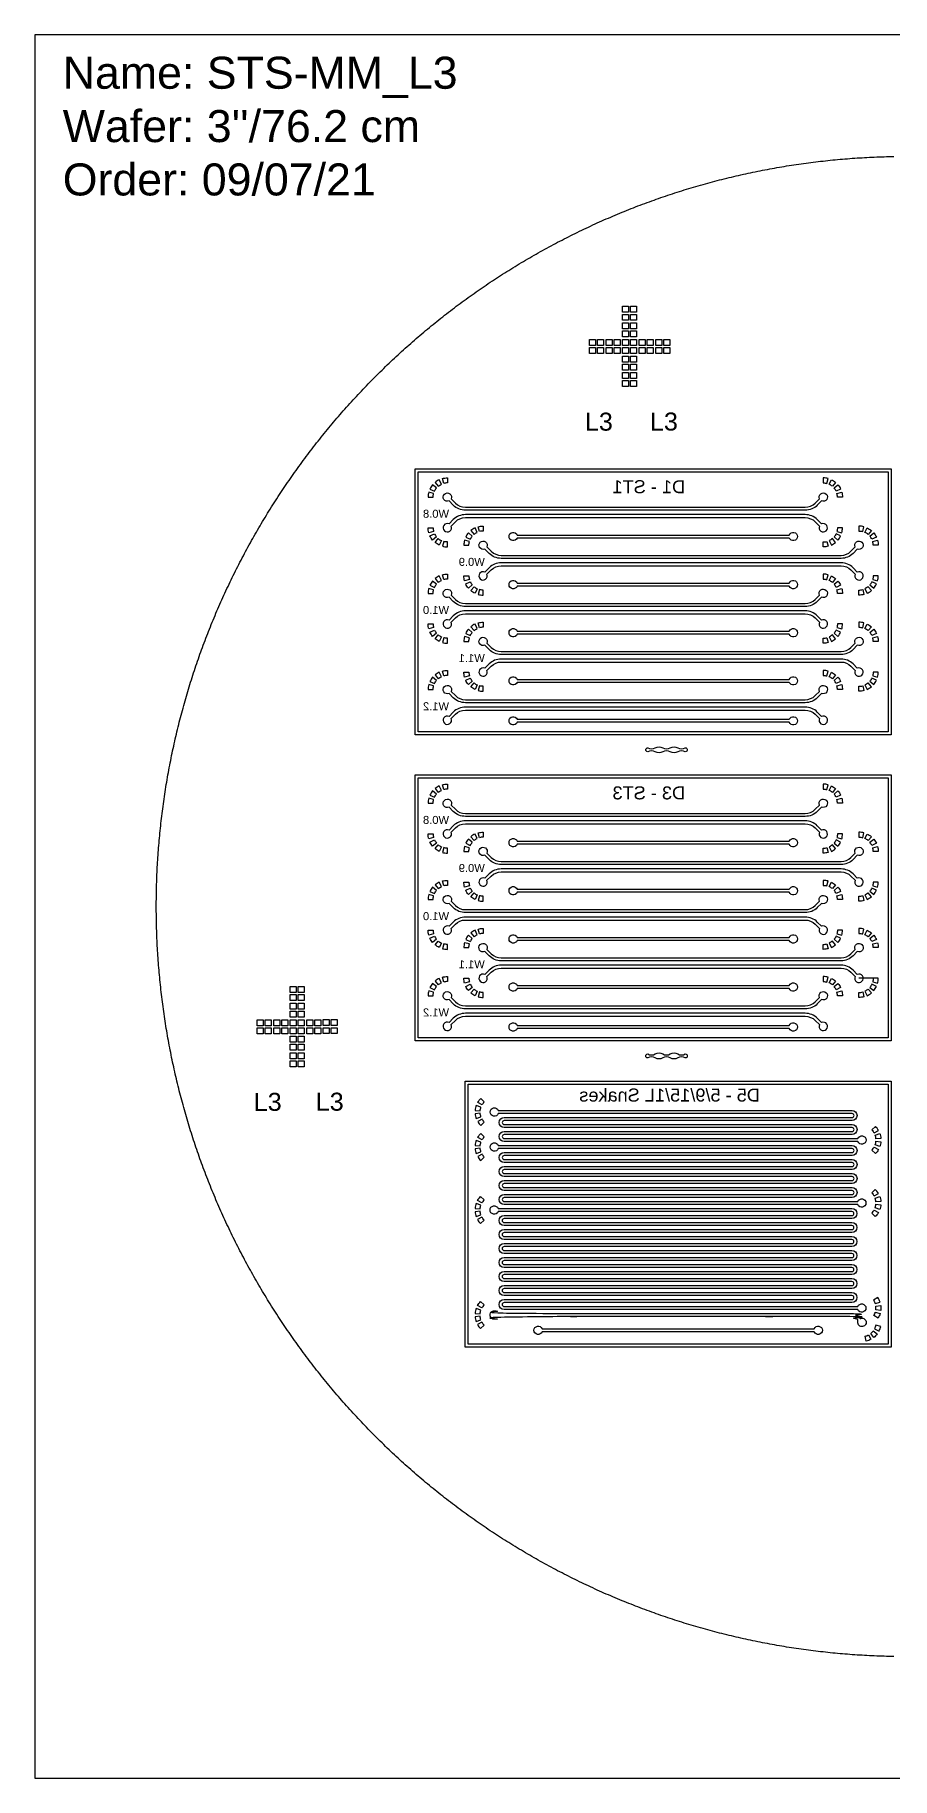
# Model space of a CAD drawing. Extents: x 2606 to 89756, y 5105 to 92255.
# Drawn here: x 2606 to 45483, y 5105 to 92255 of the extents above; entities that cross this region are included whole.
import ezdxf

# ---------------------------------------------------------------- set-up
doc = ezdxf.new("R2010")
doc.units = 13
doc.header["$MEASUREMENT"] = 0
doc.layers.add('LY-3', color=2, linetype='Continuous')
doc.styles.get("Standard").update_dxf_attribs({"font": 'Arial.ttf'})

msp = doc.modelspace()

# ---------------------------------------------------------------- linework, layer by layer
at = {"layer": 'LY-3'}
msp.add_line((44535, 45092), (43825, 45092), dxfattribs=at)
for points in [[(46181, 92255), (2606, 92255), (2606, 5105), (2606, 5105), (89756, 5105)], [(45569, 11185), (45446, 11187), (45324, 11190), (45202, 11193), (45079, 11196), (44957, 11200), (44834, 11204), (44712, 11209), (44590, 11214), (44467, 11219), (44345, 11225), (44223, 11231), (44100, 11238), (43978, 11245), (43856, 11252), (43734, 11260), (43611, 11268), (43489, 11277), (43367, 11286), (43245, 11295), (43123, 11305), (43001, 11315), (42879, 11326), (42757, 11337), (42635, 11348), (42513, 11360), (42391, 11372), (42269, 11385), (42148, 11398), (42026, 11411), (41904, 11425), (41783, 11439), (41661, 11454), (41540, 11469), (41418, 11484), (41297, 11500), (41175, 11516), (41054, 11532), (40933, 11549), (40811, 11567), (40690, 11584), (40569, 11602), (40448, 11621), (40327, 11640), (40206, 11659), (40085, 11679), (39964, 11699), (39844, 11720), (39723, 11740), (39602, 11762), (39482, 11783), (39361, 11805), (39241, 11828), (39121, 11851), (39000, 11874), (38880, 11898), (38760, 11922), (38640, 11946), (38520, 11971), (38400, 11996), (38281, 12022), (38161, 12048), (38041, 12074), (37922, 12101), (37803, 12128), (37683, 12156), (37564, 12184), (37445, 12212), (37326, 12241), (37207, 12270), (37088, 12299), (36969, 12329), (36851, 12359), (36732, 12390), (36614, 12421), (36495, 12453), (36377, 12484), (36259, 12517), (36141, 12549), (36023, 12582), (35905, 12616), (35787, 12649), (35670, 12684), (35552, 12718), (35435, 12753), (35317, 12788), (35200, 12824), (35083, 12860), (34966, 12896), (34850, 12933), (34733, 12970), (34616, 13008), (34500, 13046), (34384, 13084), (34267, 13123), (34151, 13162), (34035, 13202), (33920, 13241), (33804, 13282), (33688, 13322), (33573, 13363), (33458, 13405), (33343, 13446), (33228, 13488), (33113, 13531), (32998, 13574), (32883, 13617), (32769, 13661), (32655, 13705), (32541, 13749), (32427, 13794), (32313, 13839), (32199, 13884), (32086, 13930), (31972, 13976), (31859, 14023), (31746, 14070), (31633, 14117), (31520, 14165), (31407, 14213), (31295, 14261), (31183, 14310), (31070, 14359), (30958, 14409), (30847, 14459), (30735, 14509), (30623, 14560), (30512, 14611), (30401, 14662), (30290, 14714), (30179, 14766), (30068, 14818), (29958, 14871), (29848, 14924), (29737, 14978), (29627, 15032), (29518, 15086), (29408, 15140), (29299, 15195), (29189, 15251), (29080, 15306), (28971, 15362), (28863, 15419), (28754, 15476), (28646, 15533), (28538, 15590), (28430, 15648), (28322, 15706), (28214, 15765), (28107, 15823), (28000, 15883), (27893, 15942), (27786, 16002), (27679, 16062), (27573, 16123), (27467, 16184), (27361, 16245), (27255, 16307), (27149, 16369), (27044, 16431), (26938, 16494), (26833, 16557), (26729, 16620), (26624, 16684), (26520, 16748), (26415, 16812), (26312, 16877), (26208, 16942), (26104, 17007), (26001, 17073), (25898, 17139), (25795, 17206), (25692, 17272), (25590, 17339), (25488, 17407), (25385, 17475), (25284, 17543), (25182, 17611), (25081, 17680), (24980, 17749), (24879, 17818), (24778, 17888), (24678, 17958), (24577, 18028), (24477, 18099), (24378, 18170), (24278, 18242), (24179, 18313), (24080, 18385), (23981, 18458), (23882, 18530), (23784, 18603), (23686, 18677), (23588, 18750), (23491, 18824), (23393, 18898), (23296, 18973), (23199, 19048), (23102, 19123), (23006, 19199), (22910, 19274), (22814, 19351), (22718, 19427), (22623, 19504), (22528, 19581), (22433, 19658), (22338, 19736), (22244, 19814), (22150, 19892), (22056, 19971), (21962, 20050), (21869, 20129), (21776, 20209), (21683, 20289), (21590, 20369), (21498, 20449), (21406, 20530), (21314, 20611), (21223, 20692), (21131, 20774), (21040, 20856), (20950, 20938), (20859, 21021), (20769, 21104), (20679, 21187), (20589, 21270), (20500, 21354), (20411, 21438), (20322, 21522), (20233, 21607), (20145, 21692), (20057, 21777), (19969, 21862), (19882, 21948), (19795, 22034), (19708, 22120), (19621, 22207), (19535, 22294), (19449, 22381), (19363, 22468), (19278, 22556), (19193, 22644), (19108, 22732), (19023, 22821), (18939, 22910), (18855, 22999), (18771, 23088), (18688, 23178), (18605, 23268), (18522, 23358), (18439, 23449), (18357, 23539), (18275, 23630), (18193, 23722), (18112, 23813), (18031, 23905), (17950, 23997), (17870, 24089), (17790, 24182), (17710, 24275), (17630, 24368), (17551, 24461), (17472, 24555), (17393, 24649), (17315, 24743), (17237, 24837), (17159, 24932), (17082, 25027), (17005, 25122), (16928, 25217), (16852, 25313), (16775, 25409), (16700, 25505), (16624, 25601), (16549, 25698), (16474, 25795), (16399, 25892), (16325, 25989), (16251, 26087), (16178, 26185), (16104, 26283), (16031, 26381), (15959, 26480), (15886, 26579), (15814, 26678), (15743, 26777), (15671, 26877), (15600, 26976), (15529, 27076), (15459, 27177), (15389, 27277), (15319, 27378), (15250, 27479), (15181, 27580), (15112, 27681), (15044, 27783), (14976, 27884), (14908, 27986), (14840, 28089), (14773, 28191), (14707, 28294), (14640, 28397), (14574, 28500), (14508, 28603), (14443, 28707), (14378, 28810), (14313, 28914), (14249, 29019), (14185, 29123), (14121, 29228), (14058, 29332), (13995, 29437), (13932, 29543), (13870, 29648), (13808, 29754), (13746, 29859), (13685, 29966), (13624, 30072), (13563, 30178), (13503, 30285), (13443, 30392), (13384, 30499), (13324, 30606), (13266, 30713), (13207, 30821), (13149, 30929), (13091, 31037), (13034, 31145), (12977, 31253), (12920, 31362), (12863, 31470), (12807, 31579), (12752, 31688), (12696, 31798), (12642, 31907), (12587, 32017), (12533, 32126), (12479, 32236), (12425, 32346), (12372, 32457), (12319, 32567), (12267, 32678), (12215, 32789), (12163, 32900), (12112, 33011), (12061, 33122), (12010, 33234), (11960, 33346), (11910, 33457), (11860, 33569), (11811, 33682), (11762, 33794), (11714, 33906), (11666, 34019), (11618, 34132), (11571, 34245), (11524, 34358), (11477, 34471), (11431, 34584), (11385, 34698), (11340, 34812), (11295, 34926), (11250, 35040), (11206, 35154), (11162, 35268), (11118, 35382), (11075, 35497), (11032, 35612), (10989, 35727), (10947, 35842), (10906, 35957), (10864, 36072), (10823, 36187), (10783, 36303), (10742, 36419), (10703, 36534), (10663, 36650), (10624, 36766), (10585, 36883), (10547, 36999), (10509, 37115), (10471, 37232), (10434, 37349), (10397, 37465), (10361, 37582), (10325, 37699), (10289, 37816), (10254, 37934), (10219, 38051), (10185, 38169), (10150, 38286), (10117, 38404), (10083, 38522), (10050, 38640), (10018, 38758), (9986, 38876), (9954, 38994), (9922, 39113), (9891, 39231), (9861, 39350), (9830, 39468), (9800, 39587), (9771, 39706), (9742, 39825), (9713, 39944), (9685, 40063), (9657, 40182), (9629, 40302), (9602, 40421), (9575, 40540), (9549, 40660), (9523, 40780), (9497, 40899), (9472, 41019), (9447, 41139), (9423, 41259), (9399, 41379), (9375, 41499), (9352, 41620), (9329, 41740), (9307, 41860), (9284, 41981), (9263, 42101), (9241, 42222), (9221, 42343), (9200, 42463), (9180, 42584), (9160, 42705), (9141, 42826), (9122, 42947), (9104, 43068), (9085, 43189), (9068, 43310), (9050, 43432), (9033, 43553), (9017, 43674), (9001, 43796), (8985, 43917), (8970, 44038), (8955, 44160), (8940, 44282), (8926, 44403), (8912, 44525), (8899, 44647), (8886, 44768), (8873, 44890), (8861, 45012), (8849, 45134), (8838, 45256), (8827, 45378), (8816, 45500), (8806, 45622), (8796, 45744), (8787, 45866), (8778, 45988), (8769, 46110), (8761, 46233), (8753, 46355), (8746, 46477), (8739, 46599), (8732, 46722), (8726, 46844), (8720, 46966), (8715, 47089), (8710, 47211), (8705, 47333), (8701, 47456), (8697, 47578), (8694, 47701), (8691, 47823), (8688, 47945), (8686, 48068), (8684, 48190), (8683, 48313), (8682, 48435), (8681, 48558), (8681, 48680), (8681, 48803), (8682, 48925), (8683, 49048), (8684, 49170), (8686, 49292), (8688, 49415), (8691, 49537), (8694, 49660), (8697, 49782), (8701, 49905), (8705, 50027), (8710, 50149), (8715, 50272), (8720, 50394), (8726, 50516), (8732, 50639), (8739, 50761), (8746, 50883), (8753, 51005), (8761, 51128), (8769, 51250), (8778, 51372), (8787, 51494), (8796, 51616), (8806, 51738), (8816, 51860), (8827, 51982), (8838, 52104), (8849, 52226), (8861, 52348), (8873, 52470), (8886, 52592), (8899, 52714), (8912, 52835), (8926, 52957), (8940, 53079), (8955, 53200), (8970, 53322), (8985, 53443), (9001, 53565), (9017, 53686), (9033, 53807), (9050, 53929), (9068, 54050), (9085, 54171), (9104, 54292), (9122, 54413), (9141, 54534), (9160, 54655), (9180, 54776), (9200, 54897), (9221, 55018), (9241, 55138), (9263, 55259), (9284, 55379), (9307, 55500), (9329, 55620), (9352, 55741), (9375, 55861), (9399, 55981), (9423, 56101), (9447, 56221), (9472, 56341), (9497, 56461), (9523, 56581), (9549, 56700), (9575, 56820), (9602, 56939), (9629, 57059), (9657, 57178), (9685, 57297), (9713, 57416), (9742, 57536), (9771, 57654), (9800, 57773), (9830, 57892), (9861, 58011), (9891, 58129), (9922, 58248), (9954, 58366), (9986, 58484), (10018, 58603), (10050, 58721), (10083, 58839), (10117, 58956), (10150, 59074), (10185, 59192), (10219, 59309), (10254, 59427), (10289, 59544), (10325, 59661), (10361, 59778), (10397, 59895), (10434, 60012), (10471, 60128), (10509, 60245), (10547, 60361), (10585, 60478), (10624, 60594), (10663, 60710), (10703, 60826), (10742, 60942), (10783, 61057), (10823, 61173), (10864, 61288), (10906, 61404), (10947, 61519), (10989, 61634), (11032, 61749), (11075, 61863), (11118, 61978), (11162, 62092), (11206, 62207), (11250, 62321), (11295, 62435), (11340, 62549), (11385, 62662), (11431, 62776), (11477, 62889), (11524, 63002), (11571, 63116), (11618, 63229), (11666, 63341), (11714, 63454), (11762, 63566), (11811, 63679), (11860, 63791), (11910, 63903), (11960, 64015), (12010, 64126), (12061, 64238), (12112, 64349), (12163, 64460), (12215, 64571), (12267, 64682), (12319, 64793), (12372, 64903), (12425, 65014), (12479, 65124), (12533, 65234), (12587, 65344), (12642, 65453), (12696, 65563), (12752, 65672), (12807, 65781), (12863, 65890), (12920, 65999), (12977, 66107), (13034, 66216), (13091, 66324), (13149, 66432), (13207, 66540), (13266, 66647), (13324, 66754), (13384, 66862), (13443, 66969), (13503, 67076), (13563, 67182), (13624, 67289), (13685, 67395), (13746, 67501), (13808, 67607), (13870, 67712), (13932, 67818), (13995, 67923), (14058, 68028), (14121, 68133), (14185, 68237), (14249, 68342), (14313, 68446), (14378, 68550), (14443, 68654), (14508, 68757), (14574, 68860), (14640, 68964), (14707, 69066), (14773, 69169), (14840, 69272), (14908, 69374), (14976, 69476), (15044, 69578), (15112, 69679), (15181, 69781), (15250, 69882), (15319, 69983), (15389, 70083), (15459, 70184), (15529, 70284), (15600, 70384), (15671, 70484), (15743, 70583), (15814, 70682), (15886, 70781), (15959, 70880), (16031, 70979), (16104, 71077), (16178, 71175), (16251, 71273), (16325, 71371), (16399, 71468), (16474, 71565), (16549, 71662), (16624, 71759), (16700, 71855), (16775, 71951), (16852, 72047), (16928, 72143), (17005, 72238), (17082, 72334), (17159, 72428), (17237, 72523), (17315, 72617), (17393, 72712), (17472, 72806), (17551, 72899), (17630, 72993), (17710, 73086), (17790, 73178), (17870, 73271), (17950, 73363), (18031, 73455), (18112, 73547), (18193, 73639), (18275, 73730), (18357, 73821), (18439, 73912), (18522, 74002), (18605, 74092), (18688, 74182), (18771, 74272), (18855, 74361), (18939, 74450), (19023, 74539), (19108, 74628), (19193, 74716), (19278, 74804), (19363, 74892), (19449, 74979), (19535, 75066), (19621, 75153), (19708, 75240), (19795, 75326), (19882, 75412), (19969, 75498), (20057, 75583), (20145, 75669), (20233, 75753), (20322, 75838), (20411, 75922), (20500, 76006), (20589, 76090), (20679, 76174), (20769, 76257), (20859, 76340), (20950, 76422), (21040, 76504), (21131, 76586), (21223, 76668), (21314, 76749), (21406, 76830), (21498, 76911), (21590, 76992), (21683, 77072), (21776, 77152), (21869, 77231), (21962, 77310), (22056, 77389), (22150, 77468), (22244, 77546), (22338, 77624), (22433, 77702), (22528, 77779), (22623, 77856), (22718, 77933), (22814, 78010), (22910, 78086), (23006, 78162), (23102, 78237), (23199, 78312), (23296, 78387), (23393, 78462), (23491, 78536), (23588, 78610), (23686, 78684), (23784, 78757), (23882, 78830), (23981, 78903), (24080, 78975), (24179, 79047), (24278, 79119), (24378, 79190), (24477, 79261), (24577, 79332), (24678, 79402), (24778, 79472), (24879, 79542), (24980, 79611), (25081, 79681), (25182, 79749), (25284, 79818), (25385, 79886), (25488, 79953), (25590, 80021), (25692, 80088), (25795, 80155), (25898, 80221), (26001, 80287), (26104, 80353), (26208, 80418), (26312, 80483), (26415, 80548), (26520, 80612), (26624, 80677), (26729, 80740), (26833, 80804), (26938, 80867), (27044, 80929), (27149, 80992), (27255, 81054), (27361, 81115), (27467, 81176), (27573, 81237), (27679, 81298), (27786, 81358), (27893, 81418), (28000, 81478), (28107, 81537), (28214, 81596), (28322, 81654), (28430, 81712), (28538, 81770), (28646, 81828), (28754, 81885), (28863, 81941), (28971, 81998), (29080, 82054), (29189, 82110), (29299, 82165), (29408, 82220), (29518, 82274), (29627, 82329), (29737, 82383), (29848, 82436), (29958, 82489), (30068, 82542), (30179, 82594), (30290, 82647), (30401, 82698), (30512, 82750), (30623, 82801), (30735, 82851), (30847, 82901), (30958, 82951), (31070, 83001), (31183, 83050), (31295, 83099), (31407, 83147), (31520, 83195), (31633, 83243), (31746, 83290), (31859, 83337), (31972, 83384), (32086, 83430), (32199, 83476), (32313, 83521), (32427, 83567), (32541, 83611), (32655, 83656), (32769, 83700), (32883, 83743), (32998, 83786), (33113, 83829), (33228, 83872), (33343, 83914), (33458, 83956), (33573, 83997), (33688, 84038), (33804, 84079), (33920, 84119), (34035, 84159), (34151, 84198), (34267, 84237), (34384, 84276), (34500, 84314), (34616, 84352), (34733, 84390), (34850, 84427), (34966, 84464), (35083, 84500), (35200, 84536), (35317, 84572), (35435, 84607), (35552, 84642), (35670, 84677), (35787, 84711), (35905, 84745), (36023, 84778), (36141, 84811), (36259, 84844), (36377, 84876), (36495, 84908), (36614, 84939), (36732, 84970), (36851, 85001), (36969, 85031), (37088, 85061), (37207, 85090), (37326, 85120), (37445, 85148), (37564, 85177), (37683, 85205), (37803, 85232), (37922, 85259), (38041, 85286), (38161, 85312), (38281, 85338), (38400, 85364), (38520, 85389), (38640, 85414), (38760, 85439), (38880, 85463), (39000, 85486), (39121, 85509), (39241, 85532), (39361, 85555), (39482, 85577), (39602, 85599), (39723, 85620), (39844, 85641), (39964, 85661), (40085, 85681), (40206, 85701), (40327, 85720), (40448, 85739), (40569, 85758), (40690, 85776), (40811, 85794), (40933, 85811), (41054, 85828), (41175, 85845), (41297, 85861), (41418, 85876), (41540, 85892), (41661, 85907), (41783, 85921), (41904, 85935), (42026, 85949), (42148, 85963), (42269, 85976), (42391, 85988), (42513, 86000), (42635, 86012), (42757, 86023), (42879, 86034), (43001, 86045), (43123, 86055), (43245, 86065), (43367, 86074), (43489, 86083), (43611, 86092), (43734, 86100), (43856, 86108), (43978, 86115), (44100, 86122), (44223, 86129), (44345, 86135), (44467, 86141), (44590, 86146), (44712, 86151), (44834, 86156), (44957, 86160), (45079, 86164), (45202, 86167), (45324, 86170), (45446, 86173), (45569, 86175)]]:
    msp.add_lwpolyline(points, dxfattribs=at)
for points in [[(32003, 78684), (32302, 78684), (32302, 78385), (32003, 78385)], [(32404, 78684), (32703, 78684), (32703, 78385), (32404, 78385)], [(32003, 78283), (32302, 78283), (32302, 77984), (32003, 77984)], [(32004, 77854), (32303, 77854), (32303, 77555), (32004, 77555)], [(32404, 78283), (32703, 78283), (32703, 77984), (32404, 77984)], [(32405, 77854), (32704, 77854), (32704, 77555), (32405, 77555)], [(30350, 77021), (30649, 77021), (30649, 76722), (30350, 76722)], [(30751, 77021), (31050, 77021), (31050, 76722), (30751, 76722)], [(31177, 77023), (31476, 77023), (31476, 76724), (31177, 76724)], [(31578, 77023), (31877, 77023), (31877, 76724), (31578, 76724)], [(32004, 77453), (32303, 77453), (32303, 77154), (32004, 77154)], [(32004, 77025), (32303, 77025), (32303, 76726), (32004, 76726)], [(32405, 77453), (32704, 77453), (32704, 77154), (32405, 77154)], [(32405, 77025), (32704, 77025), (32704, 76726), (32405, 76726)], [(32831, 77027), (33130, 77027), (33130, 76728), (32831, 76728)], [(33232, 77027), (33531, 77027), (33531, 76728), (33232, 76728)], [(33658, 77029), (33957, 77029), (33957, 76730), (33658, 76730)], [(34059, 77029), (34358, 77029), (34358, 76730), (34059, 76730)], [(30350, 76620), (30649, 76620), (30649, 76321), (30350, 76321)], [(30751, 76620), (31050, 76620), (31050, 76321), (30751, 76321)], [(31177, 76622), (31476, 76622), (31476, 76323), (31177, 76323)], [(31578, 76622), (31877, 76622), (31877, 76323), (31578, 76323)], [(32004, 76624), (32303, 76624), (32303, 76325), (32004, 76325)], [(32004, 76198), (32303, 76198), (32303, 75899), (32004, 75899)], [(32405, 76624), (32704, 76624), (32704, 76325), (32405, 76325)], [(32405, 76198), (32704, 76198), (32704, 75899), (32405, 75899)], [(32831, 76626), (33130, 76626), (33130, 76327), (32831, 76327)], [(33232, 76626), (33531, 76626), (33531, 76327), (33232, 76327)], [(33658, 76628), (33957, 76628), (33957, 76329), (33658, 76329)], [(34059, 76628), (34358, 76628), (34358, 76329), (34059, 76329)], [(32004, 75797), (32303, 75797), (32303, 75498), (32004, 75498)], [(32004, 75371), (32303, 75371), (32303, 75072), (32004, 75072)], [(32004, 74970), (32303, 74970), (32303, 74671), (32004, 74671)], [(32405, 75797), (32704, 75797), (32704, 75498), (32405, 75498)], [(32405, 75371), (32704, 75371), (32704, 75072), (32405, 75072)], [(32405, 74970), (32704, 74970), (32704, 74671), (32405, 74671)], [(45431, 57268), (21631, 57268), (21631, 70568), (45431, 70568)], [(21781, 70418), (45281, 70418), (45281, 57418), (21781, 57418)], [(45431, 41962), (21631, 41962), (21631, 55262), (45431, 55262)], [(21781, 55112), (45281, 55112), (45281, 42112), (21781, 42112)], [(15378, 44678), (15677, 44678), (15677, 44379), (15378, 44379)], [(15779, 44678), (16078, 44678), (16078, 44379), (15779, 44379)], [(15378, 44277), (15677, 44277), (15677, 43978), (15378, 43978)], [(15379, 43848), (15678, 43848), (15678, 43549), (15379, 43549)], [(15779, 44277), (16078, 44277), (16078, 43978), (15779, 43978)], [(15780, 43848), (16079, 43848), (16079, 43549), (15780, 43549)], [(13725, 43015), (14024, 43015), (14024, 42716), (13725, 42716)], [(14126, 43015), (14425, 43015), (14425, 42716), (14126, 42716)], [(14552, 43017), (14851, 43017), (14851, 42718), (14552, 42718)], [(14953, 43017), (15252, 43017), (15252, 42718), (14953, 42718)], [(15379, 43447), (15678, 43447), (15678, 43148), (15379, 43148)], [(15379, 43019), (15678, 43019), (15678, 42720), (15379, 42720)], [(15780, 43447), (16079, 43447), (16079, 43148), (15780, 43148)], [(15780, 43019), (16079, 43019), (16079, 42720), (15780, 42720)], [(16206, 43021), (16505, 43021), (16505, 42722), (16206, 42722)], [(16607, 43021), (16906, 43021), (16906, 42722), (16607, 42722)], [(17033, 43023), (17332, 43023), (17332, 42724), (17033, 42724)], [(17434, 43023), (17733, 43023), (17733, 42724), (17434, 42724)], [(13725, 42614), (14024, 42614), (14024, 42315), (13725, 42315)], [(14126, 42614), (14425, 42614), (14425, 42315), (14126, 42315)], [(14552, 42616), (14851, 42616), (14851, 42317), (14552, 42317)], [(14953, 42616), (15252, 42616), (15252, 42317), (14953, 42317)], [(15379, 42618), (15678, 42618), (15678, 42319), (15379, 42319)], [(15379, 42192), (15678, 42192), (15678, 41893), (15379, 41893)], [(15780, 42618), (16079, 42618), (16079, 42319), (15780, 42319)], [(15780, 42192), (16079, 42192), (16079, 41893), (15780, 41893)], [(16206, 42620), (16505, 42620), (16505, 42321), (16206, 42321)], [(16607, 42620), (16906, 42620), (16906, 42321), (16607, 42321)], [(17033, 42622), (17332, 42622), (17332, 42323), (17033, 42323)], [(17434, 42622), (17733, 42622), (17733, 42323), (17434, 42323)], [(15379, 41791), (15678, 41791), (15678, 41492), (15379, 41492)], [(15379, 41365), (15678, 41365), (15678, 41066), (15379, 41066)], [(15379, 40964), (15678, 40964), (15678, 40665), (15379, 40665)], [(15780, 41791), (16079, 41791), (16079, 41492), (15780, 41492)], [(15780, 41365), (16079, 41365), (16079, 41066), (15780, 41066)], [(15780, 40964), (16079, 40964), (16079, 40665), (15780, 40665)], [(24131, 39956), (45431, 39956), (45431, 26656), (24131, 26656)], [(24281, 39806), (45281, 39806), (45281, 26806), (24281, 26806)]]:
    msp.add_lwpolyline(points, close=True, dxfattribs=at)
for points in [[(22693, 69602), (22502, 69763, 0.065543), (22367, 69551), (22594, 69446, -0.065543)], [(22937, 69789), (22832, 70016, 0.065543), (22620, 69881), (22781, 69689, -0.065543)], [(23054, 69831), (22989, 70073, -0.065543), (23237, 70106), (23237, 69856, 0.065543)], [(42220, 69831), (42285, 70073, 0.065543), (42036, 70106), (42036, 69856, -0.065543)], [(42336, 69789), (42442, 70016, -0.065543), (42653, 69881), (42493, 69689, 0.065543)], [(42580, 69602), (42772, 69763, -0.065543), (42906, 69551), (42680, 69446, 0.065543)], [(22552, 69329), (22310, 69394, 0.065543), (22277, 69146), (22527, 69146, -0.065543)], [(24137, 68490, -0.198912), (23536, 68739), (23322, 68953, -5.415168), (23428, 69058), (23642, 68845, 0.198912), (24137, 68640), (41137, 68640, 0.198912), (41632, 68845), (41845, 69058, -5.415168), (41952, 68953), (41738, 68739, -0.198912), (41137, 68490)], [(42722, 69329), (42963, 69394, -0.065543), (42996, 69146), (42746, 69146, 0.065543)], [(24137, 68270, 0.198912), (23536, 68021), (23322, 67807, 5.415168), (23428, 67702), (23642, 67915, -0.198912), (24137, 68120), (41137, 68120, -0.198912), (41632, 67915), (41845, 67702, 5.415168), (41952, 67807), (41738, 68021, 0.198912), (41137, 68270)], [(22552, 67431), (22310, 67366, -0.065543), (22277, 67614), (22527, 67614, 0.065543)], [(22693, 67158), (22502, 66997, -0.065543), (22367, 67209), (22594, 67314, 0.065543)], [(24482, 67196), (24291, 67357, 0.065543), (24156, 67146), (24383, 67040, -0.065543)], [(24726, 67383), (24620, 67610, 0.065543), (24409, 67475), (24570, 67284, -0.065543)], [(24842, 67426), (24778, 67667, -0.065543), (25026, 67700), (25026, 67450, 0.065543)], [(33531, 67102), (26727, 67102, -5.415339), (26727, 67252), (33531, 67252), (33606, 67252), (40339, 67252, -5.415339), (40339, 67102)], [(42580, 67158), (42772, 66997, 0.065543), (42906, 67209), (42680, 67314, -0.065543)], [(42722, 67431), (42963, 67366, 0.065543), (42996, 67614), (42746, 67614, -0.065543)], [(44009, 67426), (44073, 67667, 0.065543), (43825, 67700), (43825, 67450, -0.065543)], [(44125, 67383), (44231, 67610, -0.065543), (44442, 67475), (44281, 67284, 0.065543)], [(44369, 67196), (44560, 67357, -0.065543), (44695, 67146), (44469, 67040, 0.065543)], [(22937, 66971), (22832, 66744, -0.065543), (22620, 66879), (22781, 67071, 0.065543)], [(23054, 66929), (22989, 66687, 0.065543), (23237, 66654), (23237, 66904, -0.065543)], [(24340, 66924), (24099, 66988, 0.065543), (24066, 66740), (24316, 66740, -0.065543)], [(25926, 66084, -0.198912), (25325, 66333), (25110, 66548, -5.415168), (25217, 66653), (25431, 66439, 0.198912), (25926, 66234), (42926, 66234, 0.198912), (43421, 66439), (43634, 66653, -5.415168), (43741, 66548), (43527, 66333, -0.198912), (42926, 66084)], [(42220, 66929), (42285, 66687, -0.065543), (42036, 66654), (42036, 66904, 0.065543)], [(42336, 66971), (42442, 66744, 0.065543), (42653, 66879), (42493, 67071, -0.065543)], [(44511, 66924), (44752, 66988, -0.065543), (44785, 66740), (44535, 66740, 0.065543)], [(25926, 65864, 0.198912), (25325, 65615), (25110, 65401, 5.415168), (25217, 65296), (25431, 65509, -0.198912), (25926, 65714), (42926, 65714, -0.198912), (43421, 65509), (43634, 65296, 5.415168), (43741, 65401), (43527, 65615, 0.198912), (42926, 65864)], [(22552, 64518), (22310, 64583, 0.065543), (22277, 64334), (22527, 64334, -0.065543)], [(22693, 64791), (22502, 64952, 0.065543), (22367, 64740), (22594, 64635, -0.065543)], [(22937, 64978), (22832, 65204, 0.065543), (22620, 65070), (22781, 64878, -0.065543)], [(23054, 65020), (22989, 65262, -0.065543), (23237, 65294), (23237, 65044, 0.065543)], [(24137, 63679, -0.198912), (23536, 63928), (23322, 64142, -5.415168), (23428, 64247), (23642, 64034, 0.198912), (24137, 63829), (41137, 63829, 0.198912), (41632, 64034), (41845, 64247, -5.415168), (41952, 64142), (41738, 63928, -0.198912), (41137, 63679)], [(24340, 65025), (24099, 64960, -0.065543), (24066, 65209), (24316, 65209, 0.065543)], [(24482, 64753), (24291, 64592, -0.065543), (24156, 64803), (24383, 64909, 0.065543)], [(24726, 64565), (24620, 64339, -0.065543), (24409, 64473), (24570, 64665, 0.065543)], [(24842, 64523), (24778, 64282, 0.065543), (25026, 64249), (25026, 64499, -0.065543)], [(33531, 64697), (26727, 64697, -5.415339), (26727, 64847), (33531, 64847), (33606, 64847), (40339, 64847, -5.415339), (40339, 64697)], [(42220, 65020), (42285, 65262, 0.065543), (42036, 65294), (42036, 65044, -0.065543)], [(42336, 64978), (42442, 65204, -0.065543), (42653, 65070), (42493, 64878, 0.065543)], [(42580, 64791), (42772, 64952, -0.065543), (42906, 64740), (42680, 64635, 0.065543)], [(42722, 64518), (42963, 64583, -0.065543), (42996, 64334), (42746, 64334, 0.065543)], [(44009, 64523), (44073, 64282, -0.065543), (43825, 64249), (43825, 64499, 0.065543)], [(44125, 64565), (44231, 64339, 0.065543), (44442, 64473), (44281, 64665, -0.065543)], [(44369, 64753), (44560, 64592, 0.065543), (44695, 64803), (44469, 64909, -0.065543)], [(44511, 65025), (44752, 64960, 0.065543), (44785, 65209), (44535, 65209, -0.065543)], [(22552, 62620), (22310, 62555, -0.065543), (22277, 62803), (22527, 62803, 0.065543)], [(24137, 63459, 0.198912), (23536, 63210), (23322, 62996, 5.415168), (23428, 62890), (23642, 63104, -0.198912), (24137, 63309), (41137, 63309, -0.198912), (41632, 63104), (41845, 62890, 5.415168), (41952, 62996), (41738, 63210, 0.198912), (41137, 63459)], [(24726, 62572), (24620, 62799, 0.065543), (24409, 62664), (24570, 62473, -0.065543)], [(24842, 62615), (24778, 62856, -0.065543), (25026, 62889), (25026, 62639, 0.065543)], [(42722, 62620), (42963, 62555, 0.065543), (42996, 62803), (42746, 62803, -0.065543)], [(44009, 62615), (44073, 62856, 0.065543), (43825, 62889), (43825, 62639, -0.065543)], [(44125, 62572), (44231, 62799, -0.065543), (44442, 62664), (44281, 62473, 0.065543)], [(22693, 62347), (22502, 62186, -0.065543), (22367, 62398), (22594, 62503, 0.065543)], [(22937, 62160), (22832, 61933, -0.065543), (22620, 62068), (22781, 62259, 0.065543)], [(23054, 62118), (22989, 61876, 0.065543), (23237, 61843), (23237, 62093, -0.065543)], [(24340, 62113), (24099, 62177, 0.065543), (24066, 61929), (24316, 61929, -0.065543)], [(24482, 62385), (24291, 62546, 0.065543), (24156, 62335), (24383, 62229, -0.065543)], [(25926, 61273, -0.198912), (25325, 61522), (25110, 61737, -5.415168), (25217, 61842), (25431, 61628, 0.198912), (25926, 61423), (42926, 61423, 0.198912), (43421, 61628), (43634, 61842, -5.415168), (43741, 61737), (43527, 61522, -0.198912), (42926, 61273)], [(33531, 62291), (26727, 62291, -5.415339), (26727, 62441), (33531, 62441), (33606, 62441), (40339, 62441, -5.415339), (40339, 62291)], [(42220, 62118), (42285, 61876, -0.065543), (42036, 61843), (42036, 62093, 0.065543)], [(42336, 62160), (42442, 61933, 0.065543), (42653, 62068), (42493, 62259, -0.065543)], [(42580, 62347), (42772, 62186, 0.065543), (42906, 62398), (42680, 62503, -0.065543)], [(44369, 62385), (44560, 62546, -0.065543), (44695, 62335), (44469, 62229, 0.065543)], [(44511, 62113), (44752, 62177, -0.065543), (44785, 61929), (44535, 61929, 0.065543)], [(25926, 61053, 0.198912), (25325, 60804), (25110, 60590, 5.415168), (25217, 60485), (25431, 60698, -0.198912), (25926, 60903), (42926, 60903, -0.198912), (43421, 60698), (43634, 60485, 5.415168), (43741, 60590), (43527, 60804, 0.198912), (42926, 61053)], [(22693, 59980), (22502, 60140, 0.065543), (22367, 59929), (22594, 59823, -0.065543)], [(22937, 60167), (22832, 60393, 0.065543), (22620, 60259), (22781, 60067, -0.065543)], [(23054, 60209), (22989, 60451, -0.065543), (23237, 60483), (23237, 60233, 0.065543)], [(24340, 60214), (24099, 60149, -0.065543), (24066, 60398), (24316, 60398, 0.065543)], [(33531, 59886), (26727, 59886, -5.415339), (26727, 60036), (33531, 60036), (33606, 60036), (40339, 60036, -5.415339), (40339, 59886)], [(42220, 60209), (42285, 60451, 0.065543), (42036, 60483), (42036, 60233, -0.065543)], [(42336, 60167), (42442, 60393, -0.065543), (42653, 60259), (42493, 60067, 0.065543)], [(42580, 59980), (42772, 60140, -0.065543), (42906, 59929), (42680, 59823, 0.065543)], [(44511, 60214), (44752, 60149, 0.065543), (44785, 60398), (44535, 60398, -0.065543)], [(22552, 59707), (22310, 59772, 0.065543), (22277, 59523), (22527, 59523, -0.065543)], [(24137, 58868, -0.198912), (23536, 59117), (23322, 59331, -5.415168), (23428, 59436), (23642, 59223, 0.198912), (24137, 59018), (41137, 59018, 0.198912), (41632, 59223), (41845, 59436, -5.415168), (41952, 59331), (41738, 59117, -0.198912), (41137, 58868)], [(24482, 59941), (24291, 59781, -0.065543), (24156, 59992), (24383, 60098, 0.065543)], [(24726, 59754), (24620, 59528, -0.065543), (24409, 59662), (24570, 59854, 0.065543)], [(24842, 59712), (24778, 59471, 0.065543), (25026, 59438), (25026, 59688, -0.065543)], [(42722, 59707), (42963, 59772, -0.065543), (42996, 59523), (42746, 59523, 0.065543)], [(44009, 59712), (44073, 59471, -0.065543), (43825, 59438), (43825, 59688, 0.065543)], [(44125, 59754), (44231, 59528, 0.065543), (44442, 59662), (44281, 59854, -0.065543)], [(44369, 59941), (44560, 59781, 0.065543), (44695, 59992), (44469, 60098, -0.065543)], [(24137, 58648, 0.198912), (23536, 58399), (23322, 58185, 5.415168), (23428, 58079), (23642, 58293, -0.198912), (24137, 58498), (41137, 58498, -0.198912), (41632, 58293), (41845, 58079, 5.415168), (41952, 58185), (41738, 58399, 0.198912), (41137, 58648)], [(33531, 57888), (26727, 57888, -5.415339), (26727, 58038), (33531, 58038), (33606, 58038), (40339, 58038, -5.415339), (40339, 57888)], [(35136, 56615, -1), (35136, 56415, 0.266667), (34761, 56415, -0.266667), (34386, 56415, 0.266667), (34011, 56415, -0.266667), (33636, 56415, 0.266667), (33261, 56415, -1), (33261, 56615, 0.266667), (33636, 56615, -0.266667), (34011, 56615, 0.266667), (34386, 56615, -0.266667), (34761, 56615, 0.266667)], [(22552, 54023), (22310, 54088, 0.065543), (22277, 53839), (22527, 53839, -0.065543)], [(22693, 54296), (22502, 54457, 0.065543), (22367, 54245), (22594, 54140, -0.065543)], [(22937, 54483), (22832, 54710, 0.065543), (22620, 54575), (22781, 54383, -0.065543)], [(23054, 54525), (22989, 54767, -0.065543), (23237, 54799), (23237, 54549, 0.065543)], [(24137, 53184, -0.198912), (23536, 53433), (23322, 53647, -5.415168), (23428, 53752), (23642, 53539, 0.198912), (24137, 53334), (41137, 53334, 0.198912), (41632, 53539), (41845, 53752, -5.415168), (41952, 53647), (41738, 53433, -0.198912), (41137, 53184)], [(42220, 54525), (42285, 54767, 0.065543), (42036, 54799), (42036, 54549, -0.065543)], [(42336, 54483), (42442, 54710, -0.065543), (42653, 54575), (42493, 54383, 0.065543)], [(42580, 54296), (42772, 54457, -0.065543), (42906, 54245), (42680, 54140, 0.065543)], [(42722, 54023), (42963, 54088, -0.065543), (42996, 53839), (42746, 53839, 0.065543)], [(22552, 52125), (22310, 52060, -0.065543), (22277, 52308), (22527, 52308, 0.065543)], [(24137, 52964, 0.198912), (23536, 52715), (23322, 52501, 5.415168), (23428, 52396), (23642, 52609, -0.198912), (24137, 52814), (41137, 52814, -0.198912), (41632, 52609), (41845, 52396, 5.415168), (41952, 52501), (41738, 52715, 0.198912), (41137, 52964)], [(24726, 52077), (24620, 52304, 0.065543), (24409, 52169), (24570, 51978, -0.065543)], [(24842, 52120), (24778, 52361, -0.065543), (25026, 52394), (25026, 52144, 0.065543)], [(42722, 52125), (42963, 52060, 0.065543), (42996, 52308), (42746, 52308, -0.065543)], [(44009, 52120), (44073, 52361, 0.065543), (43825, 52394), (43825, 52144, -0.065543)], [(44125, 52077), (44231, 52304, -0.065543), (44442, 52169), (44281, 51978, 0.065543)], [(22693, 51852), (22502, 51691, -0.065543), (22367, 51903), (22594, 52008, 0.065543)], [(22937, 51665), (22832, 51438, -0.065543), (22620, 51573), (22781, 51765, 0.065543)], [(23054, 51623), (22989, 51381, 0.065543), (23237, 51348), (23237, 51598, -0.065543)], [(24340, 51618), (24099, 51682, 0.065543), (24066, 51434), (24316, 51434, -0.065543)], [(24482, 51890), (24291, 52051, 0.065543), (24156, 51840), (24383, 51734, -0.065543)], [(25926, 50778, -0.198912), (25325, 51027), (25110, 51242, -5.415168), (25217, 51347), (25431, 51133, 0.198912), (25926, 50928), (42926, 50928, 0.198912), (43421, 51133), (43634, 51347, -5.415168), (43741, 51242), (43527, 51027, -0.198912), (42926, 50778)], [(33531, 51796), (26727, 51796, -5.415339), (26727, 51946), (33531, 51946), (33606, 51946), (40339, 51946, -5.415339), (40339, 51796)], [(42220, 51623), (42285, 51381, -0.065543), (42036, 51348), (42036, 51598, 0.065543)], [(42336, 51665), (42442, 51438, 0.065543), (42653, 51573), (42493, 51765, -0.065543)], [(42580, 51852), (42772, 51691, 0.065543), (42906, 51903), (42680, 52008, -0.065543)], [(44369, 51890), (44560, 52051, -0.065543), (44695, 51840), (44469, 51734, 0.065543)], [(44511, 51618), (44752, 51682, -0.065543), (44785, 51434), (44535, 51434, 0.065543)], [(25926, 50558, 0.198912), (25325, 50309), (25110, 50095, 5.415168), (25217, 49990), (25431, 50203, -0.198912), (25926, 50408), (42926, 50408, -0.198912), (43421, 50203), (43634, 49990, 5.415168), (43741, 50095), (43527, 50309, 0.198912), (42926, 50558)], [(22937, 49672), (22832, 49898, 0.065543), (22620, 49764), (22781, 49572, -0.065543)], [(23054, 49714), (22989, 49956, -0.065543), (23237, 49988), (23237, 49738, 0.065543)], [(24340, 49719), (24099, 49654, -0.065543), (24066, 49903), (24316, 49903, 0.065543)], [(33531, 49391), (26727, 49391, -5.415339), (26727, 49541), (33531, 49541), (33606, 49541), (40339, 49541, -5.415339), (40339, 49391)], [(42220, 49714), (42285, 49956, 0.065543), (42036, 49988), (42036, 49738, -0.065543)], [(42336, 49672), (42442, 49898, -0.065543), (42653, 49764), (42493, 49572, 0.065543)], [(44511, 49719), (44752, 49654, 0.065543), (44785, 49903), (44535, 49903, -0.065543)], [(22552, 49212), (22310, 49277, 0.065543), (22277, 49028), (22527, 49028, -0.065543)], [(22693, 49485), (22502, 49645, 0.065543), (22367, 49434), (22594, 49328, -0.065543)], [(24137, 48373, -0.198912), (23536, 48622), (23322, 48836, -5.415168), (23428, 48941), (23642, 48728, 0.198912), (24137, 48523), (41137, 48523, 0.198912), (41632, 48728), (41845, 48941, -5.415168), (41952, 48836), (41738, 48622, -0.198912), (41137, 48373)], [(24482, 49446), (24291, 49286, -0.065543), (24156, 49497), (24383, 49603, 0.065543)], [(24726, 49259), (24620, 49033, -0.065543), (24409, 49167), (24570, 49359, 0.065543)], [(24842, 49217), (24778, 48976, 0.065543), (25026, 48943), (25026, 49193, -0.065543)], [(42580, 49485), (42772, 49645, -0.065543), (42906, 49434), (42680, 49328, 0.065543)], [(42722, 49212), (42963, 49277, -0.065543), (42996, 49028), (42746, 49028, 0.065543)], [(44009, 49217), (44073, 48976, -0.065543), (43825, 48943), (43825, 49193, 0.065543)], [(44125, 49259), (44231, 49033, 0.065543), (44442, 49167), (44281, 49359, -0.065543)], [(44369, 49446), (44560, 49286, 0.065543), (44695, 49497), (44469, 49603, -0.065543)], [(24137, 48153, 0.198912), (23536, 47904), (23322, 47690, 5.415168), (23428, 47584), (23642, 47798, -0.198912), (24137, 48003), (41137, 48003, -0.198912), (41632, 47798), (41845, 47584, 5.415168), (41952, 47690), (41738, 47904, 0.198912), (41137, 48153)], [(22552, 47314), (22310, 47249, -0.065543), (22277, 47497), (22527, 47497, 0.065543)], [(22693, 47041), (22502, 46880, -0.065543), (22367, 47092), (22594, 47197, 0.065543)], [(24482, 47079), (24291, 47240, 0.065543), (24156, 47029), (24383, 46923, -0.065543)], [(24726, 47266), (24620, 47493, 0.065543), (24409, 47358), (24570, 47167, -0.065543)], [(24842, 47309), (24778, 47550, -0.065543), (25026, 47583), (25026, 47333, 0.065543)], [(33531, 46985), (26727, 46985, -5.415339), (26727, 47135), (33531, 47135), (33606, 47135), (40339, 47135, -5.415339), (40339, 46985)], [(42580, 47041), (42772, 46880, 0.065543), (42906, 47092), (42680, 47197, -0.065543)], [(42722, 47314), (42963, 47249, 0.065543), (42996, 47497), (42746, 47497, -0.065543)], [(44009, 47309), (44073, 47550, 0.065543), (43825, 47583), (43825, 47333, -0.065543)], [(44125, 47266), (44231, 47493, -0.065543), (44442, 47358), (44281, 47167, 0.065543)], [(44369, 47079), (44560, 47240, -0.065543), (44695, 47029), (44469, 46923, 0.065543)], [(22937, 46854), (22832, 46627, -0.065543), (22620, 46762), (22781, 46953, 0.065543)], [(23054, 46812), (22989, 46570, 0.065543), (23237, 46537), (23237, 46787, -0.065543)], [(24340, 46807), (24099, 46871, 0.065543), (24066, 46623), (24316, 46623, -0.065543)], [(25926, 45967, -0.198912), (25325, 46216), (25110, 46430, -5.415168), (25217, 46536), (25431, 46322, 0.198912), (25926, 46117), (42926, 46117, 0.198912), (43421, 46322), (43634, 46536, -5.415168), (43741, 46430), (43527, 46216, -0.198912), (42926, 45967)], [(42220, 46812), (42285, 46570, -0.065543), (42036, 46537), (42036, 46787, 0.065543)], [(42336, 46854), (42442, 46627, 0.065543), (42653, 46762), (42493, 46953, -0.065543)], [(44511, 46807), (44752, 46871, -0.065543), (44785, 46623), (44535, 46623, 0.065543)], [(25926, 45747, 0.198912), (25325, 45498), (25110, 45284, 5.415168), (25217, 45179), (25431, 45392, -0.198912), (25926, 45597), (42926, 45597, -0.198912), (43421, 45392), (43634, 45179, 5.415168), (43741, 45284), (43527, 45498, 0.198912), (42926, 45747)], [(22552, 44401), (22310, 44466, 0.065543), (22277, 44217), (22527, 44217, -0.065543)], [(22693, 44674), (22502, 44834, 0.065543), (22367, 44623), (22594, 44517, -0.065543)], [(22937, 44861), (22832, 45087, 0.065543), (22620, 44953), (22781, 44761, -0.065543)], [(23054, 44903), (22989, 45145, -0.065543), (23237, 45177), (23237, 44927, 0.065543)], [(24340, 44908), (24099, 44843, -0.065543), (24066, 45092), (24316, 45092, 0.065543)], [(24482, 44635), (24291, 44475, -0.065543), (24156, 44686), (24383, 44792, 0.065543)], [(24726, 44448), (24620, 44222, -0.065543), (24409, 44356), (24570, 44548, 0.065543)], [(33531, 44580), (26727, 44580, -5.415339), (26727, 44730), (33531, 44730), (33606, 44730), (40339, 44730, -5.415339), (40339, 44580)], [(42220, 44903), (42285, 45145, 0.065543), (42036, 45177), (42036, 44927, -0.065543)], [(42336, 44861), (42442, 45087, -0.065543), (42653, 44953), (42493, 44761, 0.065543)], [(42580, 44674), (42772, 44834, -0.065543), (42906, 44623), (42680, 44517, 0.065543)], [(42722, 44401), (42963, 44466, -0.065543), (42996, 44217), (42746, 44217, 0.065543)], [(44125, 44448), (44231, 44222, 0.065543), (44442, 44356), (44281, 44548, -0.065543)], [(44369, 44635), (44560, 44475, 0.065543), (44695, 44686), (44469, 44792, -0.065543)], [(44511, 44908), (44752, 44843, 0.065543), (44785, 45092), (44535, 45092, -0.065543)], [(24137, 43562, -0.198912), (23536, 43811), (23322, 44025, -5.415168), (23428, 44130), (23642, 43917, 0.198912), (24137, 43712), (41137, 43712, 0.198912), (41632, 43917), (41845, 44130, -5.415168), (41952, 44025), (41738, 43811, -0.198912), (41137, 43562)], [(24842, 44406), (24778, 44164, 0.065543), (25026, 44132), (25026, 44382, -0.065543)], [(44009, 44406), (44073, 44164, -0.065543), (43825, 44132), (43825, 44382, 0.065543)], [(24137, 43342, 0.198912), (23536, 43093), (23322, 42879, 5.415168), (23428, 42773), (23642, 42987, -0.198912), (24137, 43192), (41137, 43192, -0.198912), (41632, 42987), (41845, 42773, 5.415168), (41952, 42879), (41738, 43093, 0.198912), (41137, 43342)], [(33531, 42582), (26727, 42582, -5.415339), (26727, 42732), (33531, 42732), (33606, 42732), (40339, 42732, -5.415339), (40339, 42582)], [(35136, 41310, -1), (35136, 41110, 0.266667), (34761, 41110, -0.266667), (34386, 41110, 0.266667), (34011, 41110, -0.266667), (33636, 41110, 0.266667), (33261, 41110, -1), (33261, 41310, 0.266667), (33636, 41310, -0.266667), (34011, 41310, 0.266667), (34386, 41310, -0.266667), (34761, 41310, 0.266667)], [(24918, 38649), (24683, 38735, 0.065543), (24629, 38490), (24878, 38468, -0.065543)], [(24970, 38761), (24754, 38886, -0.065543), (24906, 39085), (25083, 38908, 0.065543)], [(26081, 36931, -1), (26081, 37431), (43476, 37431, 1), (43476, 37631), (26081, 37631, -1), (26081, 38131), (43476, 38131, 1), (43476, 38331), (25781, 38331, -5.415339), (25781, 38481), (43476, 38481, -1), (43476, 37981), (26081, 37981, 1), (26081, 37781), (43476, 37781, -1), (43476, 37281), (26081, 37281, 1), (26081, 37081), (43771, 37081, -5.415339), (43771, 36931)], [(24878, 38345), (24629, 38323, 0.065543), (24683, 38078), (24918, 38164, -0.065543)], [(24970, 38051), (24754, 37926, 0.065543), (24906, 37728), (25083, 37904, -0.065543)], [(44582, 37361), (44799, 37486, 0.065543), (44646, 37685), (44469, 37508, -0.065543)], [(24918, 36899), (24683, 36985, 0.065543), (24629, 36740), (24878, 36718, -0.065543)], [(24970, 37011), (24754, 37136, -0.065543), (24906, 37335), (25083, 37158, 0.065543)], [(26081, 33931), (43767, 33932, -5.415339), (43767, 33782), (26081, 33781, -1), (26081, 34281), (43476, 34281, 1), (43476, 34481), (26081, 34481, -1), (26081, 34981), (43476, 34981, 1), (43476, 35181), (26081, 35181, -1), (26081, 35681), (43476, 35681, 1), (43476, 35881), (26081, 35881, -1), (26081, 36381), (43476, 36381, 1), (43476, 36581), (25781, 36581, -5.415339), (25781, 36731), (43476, 36731, -1), (43476, 36231), (26081, 36231, 1), (26081, 36031), (43476, 36031, -1), (43476, 35531), (26081, 35531, 1), (26081, 35331), (43476, 35331, -1), (43476, 34831), (26081, 34831, 1), (26081, 34631), (43476, 34631, -1), (43476, 34131), (26081, 34131, 1)], [(44582, 36651), (44799, 36526, -0.065543), (44646, 36328), (44469, 36504, 0.065543)], [(44635, 37249), (44869, 37335, -0.065543), (44924, 37090), (44675, 37068, 0.065543)], [(44675, 36945), (44924, 36923, -0.065543), (44869, 36678), (44635, 36764, 0.065543)], [(24878, 36595), (24629, 36573, 0.065543), (24683, 36328), (24918, 36414, -0.065543)], [(24970, 36301), (24754, 36176, 0.065543), (24906, 35978), (25083, 36154, -0.065543)], [(24966, 33862), (24749, 33987, -0.065543), (24902, 34185), (25078, 34009, 0.065543)], [(44578, 34212), (44794, 34337, 0.065543), (44642, 34535), (44465, 34359, -0.065543)], [(44630, 34099), (44865, 34185, -0.065543), (44919, 33940), (44670, 33918, 0.065543)], [(24913, 33749), (24678, 33835, 0.065543), (24624, 33590), (24873, 33568, -0.065543)], [(24873, 33445), (24624, 33423, 0.065543), (24678, 33178), (24913, 33264, -0.065543)], [(24966, 33152), (24749, 33027, 0.065543), (24902, 32828), (25078, 33004, -0.065543)], [(26077, 28682), (43767, 28682, -5.415339), (43767, 28532), (26077, 28532, -1), (26077, 29032), (43472, 29032, 1), (43472, 29232), (26077, 29232, -1), (26077, 29732), (43472, 29732, 1), (43472, 29932), (26077, 29932, -1), (26077, 30432), (43472, 30432, 1), (43472, 30632), (26077, 30632, -1), (26077, 31132), (43472, 31132, 1), (43472, 31332), (26077, 31332, -1), (26077, 31832), (43472, 31832, 1), (43472, 32032), (26077, 32032, -1), (26077, 32532), (43472, 32532, 1), (43472, 32732), (26077, 32732, -1), (26077, 33232), (43472, 33232, 1), (43472, 33432), (25777, 33432, -5.415339), (25777, 33582), (43472, 33582, -1), (43472, 33082), (26077, 33082, 1), (26077, 32882), (43472, 32882, -1), (43472, 32382), (26077, 32382, 1), (26077, 32182), (43472, 32182, -1), (43472, 31682), (26077, 31682, 1), (26077, 31482), (43472, 31482, -1), (43472, 30982), (26077, 30982, 1), (26077, 30782), (43472, 30782, -1), (43472, 30282), (26077, 30282, 1), (26077, 30082), (43472, 30082, -1), (43472, 29582), (26077, 29582, 1), (26077, 29382), (43472, 29382, -1), (43472, 28882), (26077, 28882, 1)], [(44578, 33502), (44794, 33377, -0.065543), (44642, 33178), (44465, 33354, 0.065543)], [(44670, 33795), (44919, 33773, -0.065543), (44865, 33528), (44630, 33614, 0.065543)], [(24966, 28612), (24749, 28737, -0.065543), (24902, 28935), (25078, 28759, 0.065543)], [(44638, 28826), (44876, 28903, 0.065543), (44768, 29129), (44558, 28993, -0.065543)], [(24913, 28499), (24678, 28585, 0.065543), (24624, 28340), (24873, 28318, -0.065543)], [(24873, 28195), (24624, 28173, 0.065543), (24678, 27928), (24913, 28014, -0.065543)], [(24966, 27902), (24749, 27777, 0.065543), (24902, 27578), (25078, 27754, -0.065543)], [(44642, 28399), (44881, 28326, -0.065543), (44777, 28098), (44565, 28230, 0.065543)], [(44666, 28705), (44913, 28740, -0.065543), (44916, 28490), (44668, 28520, 0.065543)], [(34779, 27419), (27975, 27419, -5.415339), (27975, 27569), (34779, 27569), (34854, 27569), (41587, 27569, -5.415339), (41587, 27419)]]:
    msp.add_lwpolyline(points, format="xyb", close=True, dxfattribs=at)
at = {"layer": 'LY-3', "elevation": 552}
for points in [[(44306, 27263), (44424, 27042, -0.065543), (44189, 26955), (44133, 27198, 0.065543)], [(44540, 27463), (44739, 27312, -0.065543), (44564, 27133), (44410, 27330, 0.065543)], [(44605, 27568), (44828, 27454, 0.065543), (44912, 27690), (44667, 27742, -0.065543)]]:
    msp.add_lwpolyline(points, format="xyb", close=True, dxfattribs=at)
at = {"layer": 'LY-3'}
msp.add_rational_spline([(43755, 28214), (43637, 28332), (43472, 28332), (34624, 28332), (25777, 28332), (25714, 28495), (25542, 28463), (25371, 28431), (25371, 28257), (25371, 28082), (25542, 28050), (25714, 28018), (25777, 28182), (34624, 28182), (43472, 28182), (43575, 28182), (43648, 28108), (43715, 28042, 276), (43781, 27976, 552), (43710, 27816, 552), (43854, 27717, 552), (43998, 27618, 552), (44121, 27741, 552), (44245, 27865, 552), (44146, 28009, 552), (44047, 28153, 552), (43887, 28082, 552), (43821, 28148, 276), (43755, 28214)], [1, 0.923879532511, 1, 1, 1, 0.76863206726, 1, 0.76863206726, 1, 0.76863206726, 1, 0.76863206726, 1, 1, 1, 0.923879532511, 1, 1, 1, 0.76863206726, 1, 0.76863206726, 1, 0.76863206726, 1, 0.76863206726, 1, 1, 1], degree=2, knots=[0, 0, 0, 0.785398, 0.785398, 1.785398, 1.785398, 3.173591, 3.173591, 4.561784, 4.561784, 5.949976, 5.949976, 7.338169, 7.338169, 8.338169, 8.338169, 9.123567, 9.123567, 10.123567, 10.123567, 11.51176, 11.51176, 12.899953, 12.899953, 14.288145, 14.288145, 15.676338, 15.676338, 16.676338, 16.676338, 16.676338], dxfattribs=at)

# ---------------------------------------------------------------- texts
at = {"layer": 'LY-3', "attachment_point": 1}
for s, width, insert, char_height in [("Name: STS-MM_L3\\PWafer: 3''/76.2 cm \\POrder: 09/07/21", 29078.65, (4001, 91162), 1600), ('L3', 1227.09, (30115, 73369), 900), ('L3', 1227.09, (33369, 73376), 900), ('L3', 1227.09, (13554, 39364), 900), ('L3', 1227.09, (16655, 39372, 552), 900)]:
    msp.add_mtext_dynamic_manual_height_columns(s, width=width, gutter_width=20, heights=[0], dxfattribs=dict(at, insert=insert, char_height=char_height))
at = {"layer": 'LY-3', "extrusion": (0, 0, -1), "attachment_point": 1, "text_direction": (-1, 0, 0)}
for s, width, insert, char_height in [('D1 - ST1', 17806.26, (35131, 69991), 650), ('W0.8', 2007.97, (23322, 68515), 400), ('W0.9', 2007.97, (25110, 66110), 400), ('W1.0', 2007.97, (23322, 63704), 400), ('W1.1', 2007.97, (25110, 61299), 400), ('W1.2', 2007.97, (23322, 58893), 400), ('D3 - ST3', 17806.26, (35131, 54685), 650), ('W0.8', 2007.97, (23322, 53209), 400), ('W0.9', 2007.97, (25110, 50804), 400), ('W1.0', 2007.97, (23322, 48398), 400), ('W1.1', 2007.97, (25110, 45993), 400), ('W1.2', 2007.97, (23322, 43587), 400), ('D5 - 5/9/15/1L Snakes', 17806.26, (38870, 39579, -276), 650)]:
    msp.add_mtext_dynamic_manual_height_columns(s, width=width, gutter_width=20, heights=[0], dxfattribs=dict(at, insert=insert, char_height=char_height))

doc.saveas('drawing.dxf')
